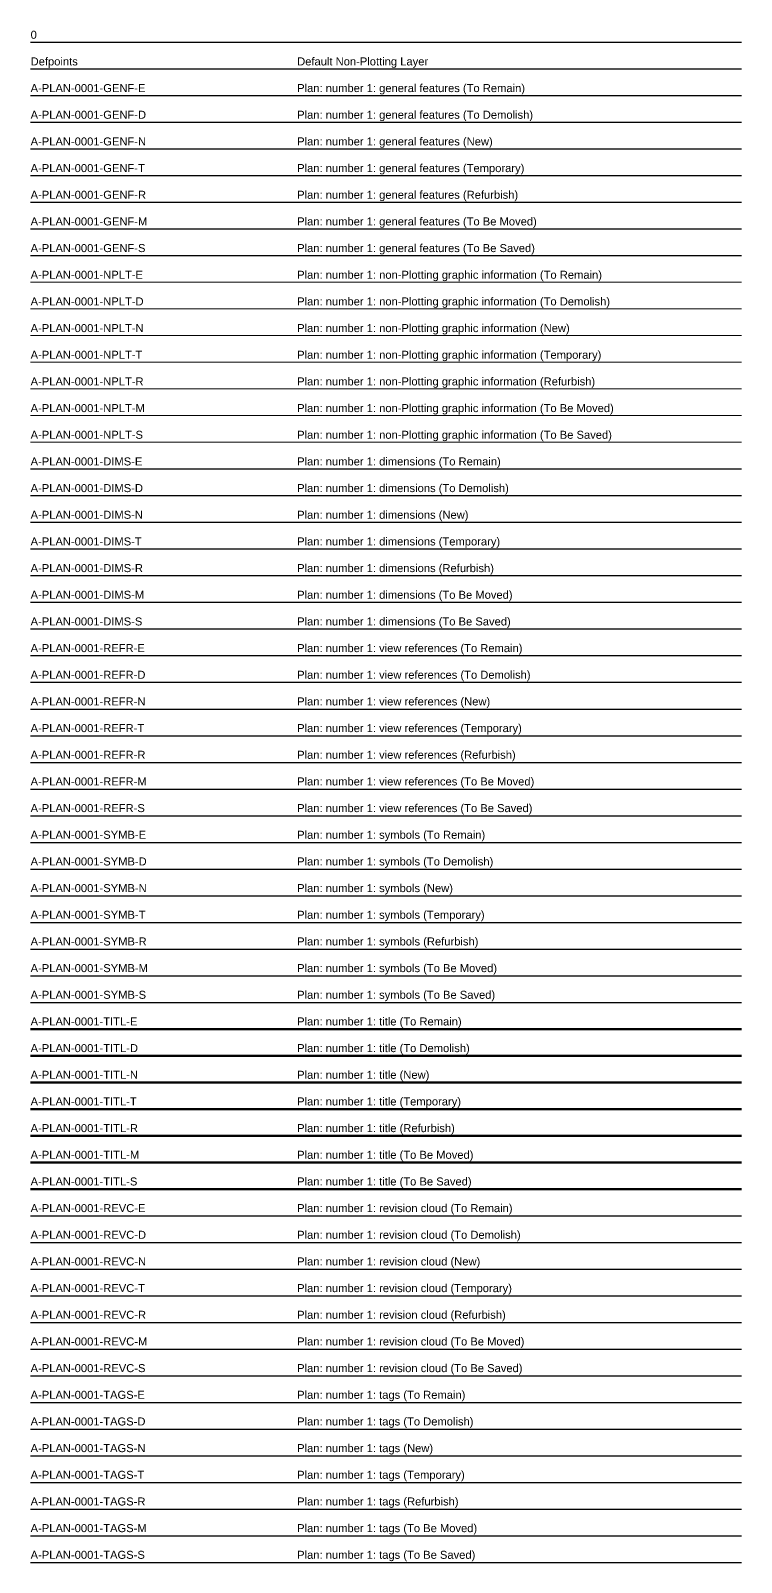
# Model space of a CAD drawing. Header units: millimetres. Extents: x 0 to 200, y -3472 to 3.
# Drawn here: x 0 to 200, y -427.5 to 3.3 of the extents above; entities that cross this region are included whole.
import ezdxf

# ---------------------------------------------------------------- set-up
doc = ezdxf.new("R2010")
doc.units = ezdxf.units.MM
doc.layers.get('Defpoints').update_dxf_attribs({"color": 140})
for name, color, linetype, lineweight in [('A-PLAN-0001-DIMS-D', 11, 'Continuous', 25), ('A-PLAN-0001-DIMS-E', 201, 'Continuous', 25), ('A-PLAN-0001-DIMS-M', 51, 'Continuous', 25), ('A-PLAN-0001-DIMS-N', 171, 'Continuous', 25), ('A-PLAN-0001-DIMS-R', 131, 'Continuous', 25), ('A-PLAN-0001-DIMS-S', 101, 'Continuous', 25), ('A-PLAN-0001-DIMS-T', 31, 'Continuous', 25), ('A-PLAN-0001-GENF-D', 12, 'Continuous', 25), ('A-PLAN-0001-GENF-E', 202, 'Continuous', 25), ('A-PLAN-0001-GENF-M', 52, 'Continuous', 25), ('A-PLAN-0001-GENF-N', 172, 'Continuous', 25), ('A-PLAN-0001-GENF-R', 132, 'Continuous', 25), ('A-PLAN-0001-GENF-S', 102, 'Continuous', 25), ('A-PLAN-0001-GENF-T', 32, 'Continuous', 25), ('A-PLAN-0001-REFR-D', 11, 'Continuous', 25), ('A-PLAN-0001-REFR-E', 201, 'Continuous', 25), ('A-PLAN-0001-REFR-M', 51, 'Continuous', 25), ('A-PLAN-0001-REFR-N', 171, 'Continuous', 25), ('A-PLAN-0001-REFR-R', 131, 'Continuous', 25), ('A-PLAN-0001-REFR-S', 101, 'Continuous', 25), ('A-PLAN-0001-REFR-T', 31, 'Continuous', 25), ('A-PLAN-0001-REVC-D', 71, 'Continuous', 25), ('A-PLAN-0001-REVC-E', 71, 'Continuous', 25), ('A-PLAN-0001-REVC-M', 71, 'Continuous', 25), ('A-PLAN-0001-REVC-N', 71, 'Continuous', 25), ('A-PLAN-0001-REVC-R', 71, 'Continuous', 25), ('A-PLAN-0001-REVC-S', 71, 'Continuous', 25), ('A-PLAN-0001-REVC-T', 71, 'Continuous', 25), ('A-PLAN-0001-SYMB-D', 11, 'Continuous', 25), ('A-PLAN-0001-SYMB-E', 201, 'Continuous', 25), ('A-PLAN-0001-SYMB-M', 51, 'Continuous', 25), ('A-PLAN-0001-SYMB-N', 171, 'Continuous', 25), ('A-PLAN-0001-SYMB-R', 131, 'Continuous', 25), ('A-PLAN-0001-SYMB-S', 101, 'Continuous', 25), ('A-PLAN-0001-SYMB-T', 31, 'Continuous', 25), ('A-PLAN-0001-TAGS-D', 11, 'Continuous', 25), ('A-PLAN-0001-TAGS-E', 201, 'Continuous', 25), ('A-PLAN-0001-TAGS-M', 51, 'Continuous', 25), ('A-PLAN-0001-TAGS-N', 171, 'Continuous', 25), ('A-PLAN-0001-TAGS-R', 131, 'Continuous', 25), ('A-PLAN-0001-TAGS-S', 101, 'Continuous', 25), ('A-PLAN-0001-TAGS-T', 31, 'Continuous', 25), ('A-PLAN-0001-TITL-D', 13, 'Continuous', 50), ('A-PLAN-0001-TITL-E', 203, 'Continuous', 50), ('A-PLAN-0001-TITL-M', 53, 'Continuous', 50), ('A-PLAN-0001-TITL-N', 173, 'Continuous', 50), ('A-PLAN-0001-TITL-R', 133, 'Continuous', 50), ('A-PLAN-0001-TITL-S', 103, 'Continuous', 50), ('A-PLAN-0001-TITL-T', 33, 'Continuous', 50)]:
    doc.layers.add(name, color=color, linetype=linetype, lineweight=lineweight)
for name, color, linetype, lineweight, plot in [('A-PLAN-0001-NPLT-D', 140, 'Continuous', 13, False), ('A-PLAN-0001-NPLT-E', 140, 'Continuous', 13, False), ('A-PLAN-0001-NPLT-M', 140, 'Continuous', 13, False), ('A-PLAN-0001-NPLT-N', 140, 'Continuous', 13, False), ('A-PLAN-0001-NPLT-R', 140, 'Continuous', 13, False), ('A-PLAN-0001-NPLT-S', 140, 'Continuous', 13, False), ('A-PLAN-0001-NPLT-T', 140, 'Continuous', 13, False)]:
    doc.layers.add(name, color=color, linetype=linetype, lineweight=lineweight, plot=plot)
doc.styles.get("Standard").update_dxf_attribs({"font": 'arial.ttf'})

# ---------------------------------------------------------------- blocks, each defined once
blk = doc.blocks.new('Plan-stack')
blk.add_line((0, 0), (200, 0))
at = {"layer": 'A-PLAN-0001-DIMS-D'}
blk.add_line((0, -127.5), (200, -127.5), dxfattribs=at)
at = {"layer": 'A-PLAN-0001-DIMS-E'}
blk.add_line((0, -120), (200, -120), dxfattribs=at)
at = {"layer": 'A-PLAN-0001-DIMS-M'}
blk.add_line((0, -157.5), (200, -157.5), dxfattribs=at)
at = {"layer": 'A-PLAN-0001-DIMS-N'}
blk.add_line((0, -135), (200, -135), dxfattribs=at)
at = {"layer": 'A-PLAN-0001-DIMS-R'}
blk.add_line((0, -150), (200, -150), dxfattribs=at)
at = {"layer": 'A-PLAN-0001-DIMS-S'}
blk.add_line((0, -165), (200, -165), dxfattribs=at)
at = {"layer": 'A-PLAN-0001-DIMS-T'}
blk.add_line((0, -142.5), (200, -142.5), dxfattribs=at)
at = {"layer": 'A-PLAN-0001-GENF-D'}
blk.add_line((0, -22.5), (200, -22.5), dxfattribs=at)
at = {"layer": 'A-PLAN-0001-GENF-E'}
blk.add_line((0, -15), (200, -15), dxfattribs=at)
at = {"layer": 'A-PLAN-0001-GENF-M'}
blk.add_line((0, -52.5), (200, -52.5), dxfattribs=at)
at = {"layer": 'A-PLAN-0001-GENF-N'}
blk.add_line((0, -30), (200, -30), dxfattribs=at)
at = {"layer": 'A-PLAN-0001-GENF-R'}
blk.add_line((0, -45), (200, -45), dxfattribs=at)
at = {"layer": 'A-PLAN-0001-GENF-S'}
blk.add_line((0, -60), (200, -60), dxfattribs=at)
at = {"layer": 'A-PLAN-0001-GENF-T'}
blk.add_line((0, -37.5), (200, -37.5), dxfattribs=at)
at = {"layer": 'A-PLAN-0001-NPLT-D'}
blk.add_line((0, -75), (200, -75), dxfattribs=at)
at = {"layer": 'A-PLAN-0001-NPLT-E'}
blk.add_line((0, -67.5), (200, -67.5), dxfattribs=at)
at = {"layer": 'A-PLAN-0001-NPLT-M'}
blk.add_line((0, -105), (200, -105), dxfattribs=at)
at = {"layer": 'A-PLAN-0001-NPLT-N'}
blk.add_line((0, -82.5), (200, -82.5), dxfattribs=at)
at = {"layer": 'A-PLAN-0001-NPLT-R'}
blk.add_line((0, -97.5), (200, -97.5), dxfattribs=at)
at = {"layer": 'A-PLAN-0001-NPLT-S'}
blk.add_line((0, -112.5), (200, -112.5), dxfattribs=at)
at = {"layer": 'A-PLAN-0001-NPLT-T'}
blk.add_line((0, -90), (200, -90), dxfattribs=at)
at = {"layer": 'A-PLAN-0001-REFR-D'}
blk.add_line((0, -180), (200, -180), dxfattribs=at)
at = {"layer": 'A-PLAN-0001-REFR-E'}
blk.add_line((0, -172.5), (200, -172.5), dxfattribs=at)
at = {"layer": 'A-PLAN-0001-REFR-M'}
blk.add_line((0, -210), (200, -210), dxfattribs=at)
at = {"layer": 'A-PLAN-0001-REFR-N'}
blk.add_line((0, -187.5), (200, -187.5), dxfattribs=at)
at = {"layer": 'A-PLAN-0001-REFR-R'}
blk.add_line((0, -202.5), (200, -202.5), dxfattribs=at)
at = {"layer": 'A-PLAN-0001-REFR-S'}
blk.add_line((0, -217.5), (200, -217.5), dxfattribs=at)
at = {"layer": 'A-PLAN-0001-REFR-T'}
blk.add_line((0, -195), (200, -195), dxfattribs=at)
at = {"layer": 'A-PLAN-0001-REVC-D'}
blk.add_line((0, -337.5), (200, -337.5), dxfattribs=at)
at = {"layer": 'A-PLAN-0001-REVC-E'}
blk.add_line((0, -330), (200, -330), dxfattribs=at)
at = {"layer": 'A-PLAN-0001-REVC-M'}
blk.add_line((0, -367.5), (200, -367.5), dxfattribs=at)
at = {"layer": 'A-PLAN-0001-REVC-N'}
blk.add_line((0, -345), (200, -345), dxfattribs=at)
at = {"layer": 'A-PLAN-0001-REVC-R'}
blk.add_line((0, -360), (200, -360), dxfattribs=at)
at = {"layer": 'A-PLAN-0001-REVC-S'}
blk.add_line((0, -375), (200, -375), dxfattribs=at)
at = {"layer": 'A-PLAN-0001-REVC-T'}
blk.add_line((0, -352.5), (200, -352.5), dxfattribs=at)
at = {"layer": 'A-PLAN-0001-SYMB-D'}
blk.add_line((0, -232.5), (200, -232.5), dxfattribs=at)
at = {"layer": 'A-PLAN-0001-SYMB-E'}
blk.add_line((0, -225), (200, -225), dxfattribs=at)
at = {"layer": 'A-PLAN-0001-SYMB-M'}
blk.add_line((0, -262.5), (200, -262.5), dxfattribs=at)
at = {"layer": 'A-PLAN-0001-SYMB-N'}
blk.add_line((0, -240), (200, -240), dxfattribs=at)
at = {"layer": 'A-PLAN-0001-SYMB-R'}
blk.add_line((0, -255), (200, -255), dxfattribs=at)
at = {"layer": 'A-PLAN-0001-SYMB-S'}
blk.add_line((0, -270), (200, -270), dxfattribs=at)
at = {"layer": 'A-PLAN-0001-SYMB-T'}
blk.add_line((0, -247.5), (200, -247.5), dxfattribs=at)
at = {"layer": 'A-PLAN-0001-TAGS-D'}
blk.add_line((0, -390), (200, -390), dxfattribs=at)
at = {"layer": 'A-PLAN-0001-TAGS-E'}
blk.add_line((0, -382.5), (200, -382.5), dxfattribs=at)
at = {"layer": 'A-PLAN-0001-TAGS-M'}
blk.add_line((0, -420), (200, -420), dxfattribs=at)
at = {"layer": 'A-PLAN-0001-TAGS-N'}
blk.add_line((0, -397.5), (200, -397.5), dxfattribs=at)
at = {"layer": 'A-PLAN-0001-TAGS-R'}
blk.add_line((0, -412.5), (200, -412.5), dxfattribs=at)
at = {"layer": 'A-PLAN-0001-TAGS-S'}
blk.add_line((0, -427.5), (200, -427.5), dxfattribs=at)
at = {"layer": 'A-PLAN-0001-TAGS-T'}
blk.add_line((0, -405), (200, -405), dxfattribs=at)
at = {"layer": 'A-PLAN-0001-TITL-D'}
blk.add_line((0, -285), (200, -285), dxfattribs=at)
at = {"layer": 'A-PLAN-0001-TITL-E'}
blk.add_line((0, -277.5), (200, -277.5), dxfattribs=at)
at = {"layer": 'A-PLAN-0001-TITL-M'}
blk.add_line((0, -315), (200, -315), dxfattribs=at)
at = {"layer": 'A-PLAN-0001-TITL-N'}
blk.add_line((0, -292.5), (200, -292.5), dxfattribs=at)
at = {"layer": 'A-PLAN-0001-TITL-R'}
blk.add_line((0, -307.5), (200, -307.5), dxfattribs=at)
at = {"layer": 'A-PLAN-0001-TITL-S'}
blk.add_line((0, -322.5), (200, -322.5), dxfattribs=at)
at = {"layer": 'A-PLAN-0001-TITL-T'}
blk.add_line((0, -300), (200, -300), dxfattribs=at)
at = {"layer": 'Defpoints'}
blk.add_line((0, -7.5), (200, -7.5), dxfattribs=at)
blk.add_text('0', height=2.25).set_placement((0, 1))
at = {"layer": 'A-PLAN-0001-DIMS-D'}
for s, p in [('A-PLAN-0001-DIMS-D', (0, -126.5)), ('Plan: number 1: dimensions (To Demolish)', (75, -126.5))]:
    blk.add_text(s, height=2.25, dxfattribs=at).set_placement(p)
at = {"layer": 'A-PLAN-0001-DIMS-E'}
for s, p in [('A-PLAN-0001-DIMS-E', (0, -119)), ('Plan: number 1: dimensions (To Remain)', (75, -119))]:
    blk.add_text(s, height=2.25, dxfattribs=at).set_placement(p)
at = {"layer": 'A-PLAN-0001-DIMS-M'}
for s, p in [('A-PLAN-0001-DIMS-M', (0, -156.5)), ('Plan: number 1: dimensions (To Be Moved)', (75, -156.5))]:
    blk.add_text(s, height=2.25, dxfattribs=at).set_placement(p)
at = {"layer": 'A-PLAN-0001-DIMS-N'}
for s, p in [('A-PLAN-0001-DIMS-N', (0, -134)), ('Plan: number 1: dimensions (New)', (75, -134))]:
    blk.add_text(s, height=2.25, dxfattribs=at).set_placement(p)
at = {"layer": 'A-PLAN-0001-DIMS-R'}
for s, p in [('A-PLAN-0001-DIMS-R', (0, -149)), ('Plan: number 1: dimensions (Refurbish)', (75, -149))]:
    blk.add_text(s, height=2.25, dxfattribs=at).set_placement(p)
at = {"layer": 'A-PLAN-0001-DIMS-S'}
for s, p in [('A-PLAN-0001-DIMS-S', (0, -164)), ('Plan: number 1: dimensions (To Be Saved)', (75, -164))]:
    blk.add_text(s, height=2.25, dxfattribs=at).set_placement(p)
at = {"layer": 'A-PLAN-0001-DIMS-T'}
for s, p in [('A-PLAN-0001-DIMS-T', (0, -141.5)), ('Plan: number 1: dimensions (Temporary)', (75, -141.5))]:
    blk.add_text(s, height=2.25, dxfattribs=at).set_placement(p)
at = {"layer": 'A-PLAN-0001-GENF-D'}
for s, p in [('A-PLAN-0001-GENF-D', (0, -21.5)), ('Plan: number 1: general features (To Demolish)', (75, -21.5))]:
    blk.add_text(s, height=2.25, dxfattribs=at).set_placement(p)
at = {"layer": 'A-PLAN-0001-GENF-E'}
for s, p in [('A-PLAN-0001-GENF-E', (0, -14)), ('Plan: number 1: general features (To Remain)', (75, -14))]:
    blk.add_text(s, height=2.25, dxfattribs=at).set_placement(p)
at = {"layer": 'A-PLAN-0001-GENF-M'}
for s, p in [('A-PLAN-0001-GENF-M', (0, -51.5)), ('Plan: number 1: general features (To Be Moved)', (75, -51.5))]:
    blk.add_text(s, height=2.25, dxfattribs=at).set_placement(p)
at = {"layer": 'A-PLAN-0001-GENF-N'}
for s, p in [('A-PLAN-0001-GENF-N', (0, -29)), ('Plan: number 1: general features (New)', (75, -29))]:
    blk.add_text(s, height=2.25, dxfattribs=at).set_placement(p)
at = {"layer": 'A-PLAN-0001-GENF-R'}
for s, p in [('A-PLAN-0001-GENF-R', (0, -44)), ('Plan: number 1: general features (Refurbish)', (75, -44))]:
    blk.add_text(s, height=2.25, dxfattribs=at).set_placement(p)
at = {"layer": 'A-PLAN-0001-GENF-S'}
for s, p in [('A-PLAN-0001-GENF-S', (0, -59)), ('Plan: number 1: general features (To Be Saved)', (75, -59))]:
    blk.add_text(s, height=2.25, dxfattribs=at).set_placement(p)
at = {"layer": 'A-PLAN-0001-GENF-T'}
for s, p in [('A-PLAN-0001-GENF-T', (0, -36.5)), ('Plan: number 1: general features (Temporary)', (75, -36.5))]:
    blk.add_text(s, height=2.25, dxfattribs=at).set_placement(p)
at = {"layer": 'A-PLAN-0001-NPLT-D'}
for s, p in [('A-PLAN-0001-NPLT-D', (0, -74)), ('Plan: number 1: non-Plotting graphic information (To Demolish)', (75, -74))]:
    blk.add_text(s, height=2.25, dxfattribs=at).set_placement(p)
at = {"layer": 'A-PLAN-0001-NPLT-E'}
for s, p in [('A-PLAN-0001-NPLT-E', (0, -66.5)), ('Plan: number 1: non-Plotting graphic information (To Remain)', (75, -66.5))]:
    blk.add_text(s, height=2.25, dxfattribs=at).set_placement(p)
at = {"layer": 'A-PLAN-0001-NPLT-M'}
for s, p in [('A-PLAN-0001-NPLT-M', (0, -104)), ('Plan: number 1: non-Plotting graphic information (To Be Moved)', (75, -104))]:
    blk.add_text(s, height=2.25, dxfattribs=at).set_placement(p)
at = {"layer": 'A-PLAN-0001-NPLT-N'}
for s, p in [('A-PLAN-0001-NPLT-N', (0, -81.5)), ('Plan: number 1: non-Plotting graphic information (New)', (75, -81.5))]:
    blk.add_text(s, height=2.25, dxfattribs=at).set_placement(p)
at = {"layer": 'A-PLAN-0001-NPLT-R'}
for s, p in [('A-PLAN-0001-NPLT-R', (0, -96.5)), ('Plan: number 1: non-Plotting graphic information (Refurbish)', (75, -96.5))]:
    blk.add_text(s, height=2.25, dxfattribs=at).set_placement(p)
at = {"layer": 'A-PLAN-0001-NPLT-S'}
for s, p in [('A-PLAN-0001-NPLT-S', (0, -111.5)), ('Plan: number 1: non-Plotting graphic information (To Be Saved)', (75, -111.5))]:
    blk.add_text(s, height=2.25, dxfattribs=at).set_placement(p)
at = {"layer": 'A-PLAN-0001-NPLT-T'}
for s, p in [('A-PLAN-0001-NPLT-T', (0, -89)), ('Plan: number 1: non-Plotting graphic information (Temporary)', (75, -89))]:
    blk.add_text(s, height=2.25, dxfattribs=at).set_placement(p)
at = {"layer": 'A-PLAN-0001-REFR-D'}
for s, p in [('A-PLAN-0001-REFR-D', (0, -179)), ('Plan: number 1: view references (To Demolish)', (75, -179))]:
    blk.add_text(s, height=2.25, dxfattribs=at).set_placement(p)
at = {"layer": 'A-PLAN-0001-REFR-E'}
for s, p in [('A-PLAN-0001-REFR-E', (0, -171.5)), ('Plan: number 1: view references (To Remain)', (75, -171.5))]:
    blk.add_text(s, height=2.25, dxfattribs=at).set_placement(p)
at = {"layer": 'A-PLAN-0001-REFR-M'}
for s, p in [('A-PLAN-0001-REFR-M', (0, -209)), ('Plan: number 1: view references (To Be Moved)', (75, -209))]:
    blk.add_text(s, height=2.25, dxfattribs=at).set_placement(p)
at = {"layer": 'A-PLAN-0001-REFR-N'}
for s, p in [('A-PLAN-0001-REFR-N', (0, -186.5)), ('Plan: number 1: view references (New)', (75, -186.5))]:
    blk.add_text(s, height=2.25, dxfattribs=at).set_placement(p)
at = {"layer": 'A-PLAN-0001-REFR-R'}
for s, p in [('A-PLAN-0001-REFR-R', (0, -201.5)), ('Plan: number 1: view references (Refurbish)', (75, -201.5))]:
    blk.add_text(s, height=2.25, dxfattribs=at).set_placement(p)
at = {"layer": 'A-PLAN-0001-REFR-S'}
for s, p in [('A-PLAN-0001-REFR-S', (0, -216.5)), ('Plan: number 1: view references (To Be Saved)', (75, -216.5))]:
    blk.add_text(s, height=2.25, dxfattribs=at).set_placement(p)
at = {"layer": 'A-PLAN-0001-REFR-T'}
for s, p in [('A-PLAN-0001-REFR-T', (0, -194)), ('Plan: number 1: view references (Temporary)', (75, -194))]:
    blk.add_text(s, height=2.25, dxfattribs=at).set_placement(p)
at = {"layer": 'A-PLAN-0001-REVC-D'}
for s, p in [('A-PLAN-0001-REVC-D', (0, -336.5)), ('Plan: number 1: revision cloud (To Demolish)', (75, -336.5))]:
    blk.add_text(s, height=2.25, dxfattribs=at).set_placement(p)
at = {"layer": 'A-PLAN-0001-REVC-E'}
for s, p in [('A-PLAN-0001-REVC-E', (0, -329)), ('Plan: number 1: revision cloud (To Remain)', (75, -329))]:
    blk.add_text(s, height=2.25, dxfattribs=at).set_placement(p)
at = {"layer": 'A-PLAN-0001-REVC-M'}
for s, p in [('A-PLAN-0001-REVC-M', (0, -366.5)), ('Plan: number 1: revision cloud (To Be Moved)', (75, -366.5))]:
    blk.add_text(s, height=2.25, dxfattribs=at).set_placement(p)
at = {"layer": 'A-PLAN-0001-REVC-N'}
for s, p in [('A-PLAN-0001-REVC-N', (0, -344)), ('Plan: number 1: revision cloud (New)', (75, -344))]:
    blk.add_text(s, height=2.25, dxfattribs=at).set_placement(p)
at = {"layer": 'A-PLAN-0001-REVC-R'}
for s, p in [('A-PLAN-0001-REVC-R', (0, -359)), ('Plan: number 1: revision cloud (Refurbish)', (75, -359))]:
    blk.add_text(s, height=2.25, dxfattribs=at).set_placement(p)
at = {"layer": 'A-PLAN-0001-REVC-S'}
for s, p in [('A-PLAN-0001-REVC-S', (0, -374)), ('Plan: number 1: revision cloud (To Be Saved)', (75, -374))]:
    blk.add_text(s, height=2.25, dxfattribs=at).set_placement(p)
at = {"layer": 'A-PLAN-0001-REVC-T'}
for s, p in [('A-PLAN-0001-REVC-T', (0, -351.5)), ('Plan: number 1: revision cloud (Temporary)', (75, -351.5))]:
    blk.add_text(s, height=2.25, dxfattribs=at).set_placement(p)
at = {"layer": 'A-PLAN-0001-SYMB-D'}
for s, p in [('A-PLAN-0001-SYMB-D', (0, -231.5)), ('Plan: number 1: symbols (To Demolish)', (75, -231.5))]:
    blk.add_text(s, height=2.25, dxfattribs=at).set_placement(p)
at = {"layer": 'A-PLAN-0001-SYMB-E'}
for s, p in [('A-PLAN-0001-SYMB-E', (0, -224)), ('Plan: number 1: symbols (To Remain)', (75, -224))]:
    blk.add_text(s, height=2.25, dxfattribs=at).set_placement(p)
at = {"layer": 'A-PLAN-0001-SYMB-M'}
for s, p in [('A-PLAN-0001-SYMB-M', (0, -261.5)), ('Plan: number 1: symbols (To Be Moved)', (75, -261.5))]:
    blk.add_text(s, height=2.25, dxfattribs=at).set_placement(p)
at = {"layer": 'A-PLAN-0001-SYMB-N'}
for s, p in [('A-PLAN-0001-SYMB-N', (0, -239)), ('Plan: number 1: symbols (New)', (75, -239))]:
    blk.add_text(s, height=2.25, dxfattribs=at).set_placement(p)
at = {"layer": 'A-PLAN-0001-SYMB-R'}
for s, p in [('A-PLAN-0001-SYMB-R', (0, -254)), ('Plan: number 1: symbols (Refurbish)', (75, -254))]:
    blk.add_text(s, height=2.25, dxfattribs=at).set_placement(p)
at = {"layer": 'A-PLAN-0001-SYMB-S'}
for s, p in [('A-PLAN-0001-SYMB-S', (0, -269)), ('Plan: number 1: symbols (To Be Saved)', (75, -269))]:
    blk.add_text(s, height=2.25, dxfattribs=at).set_placement(p)
at = {"layer": 'A-PLAN-0001-SYMB-T'}
for s, p in [('A-PLAN-0001-SYMB-T', (0, -246.5)), ('Plan: number 1: symbols (Temporary)', (75, -246.5))]:
    blk.add_text(s, height=2.25, dxfattribs=at).set_placement(p)
at = {"layer": 'A-PLAN-0001-TAGS-D'}
for s, p in [('A-PLAN-0001-TAGS-D', (0, -389)), ('Plan: number 1: tags (To Demolish)', (75, -389))]:
    blk.add_text(s, height=2.25, dxfattribs=at).set_placement(p)
at = {"layer": 'A-PLAN-0001-TAGS-E'}
for s, p in [('A-PLAN-0001-TAGS-E', (0, -381.5)), ('Plan: number 1: tags (To Remain)', (75, -381.5))]:
    blk.add_text(s, height=2.25, dxfattribs=at).set_placement(p)
at = {"layer": 'A-PLAN-0001-TAGS-M'}
for s, p in [('A-PLAN-0001-TAGS-M', (0, -419)), ('Plan: number 1: tags (To Be Moved)', (75, -419))]:
    blk.add_text(s, height=2.25, dxfattribs=at).set_placement(p)
at = {"layer": 'A-PLAN-0001-TAGS-N'}
for s, p in [('A-PLAN-0001-TAGS-N', (0, -396.5)), ('Plan: number 1: tags (New)', (75, -396.5))]:
    blk.add_text(s, height=2.25, dxfattribs=at).set_placement(p)
at = {"layer": 'A-PLAN-0001-TAGS-R'}
for s, p in [('A-PLAN-0001-TAGS-R', (0, -411.5)), ('Plan: number 1: tags (Refurbish)', (75, -411.5))]:
    blk.add_text(s, height=2.25, dxfattribs=at).set_placement(p)
at = {"layer": 'A-PLAN-0001-TAGS-S'}
for s, p in [('A-PLAN-0001-TAGS-S', (0, -426.5)), ('Plan: number 1: tags (To Be Saved)', (75, -426.5))]:
    blk.add_text(s, height=2.25, dxfattribs=at).set_placement(p)
at = {"layer": 'A-PLAN-0001-TAGS-T'}
for s, p in [('A-PLAN-0001-TAGS-T', (0, -404)), ('Plan: number 1: tags (Temporary)', (75, -404))]:
    blk.add_text(s, height=2.25, dxfattribs=at).set_placement(p)
at = {"layer": 'A-PLAN-0001-TITL-D'}
for s, p in [('A-PLAN-0001-TITL-D', (0, -284)), ('Plan: number 1: title (To Demolish)', (75, -284))]:
    blk.add_text(s, height=2.25, dxfattribs=at).set_placement(p)
at = {"layer": 'A-PLAN-0001-TITL-E'}
for s, p in [('A-PLAN-0001-TITL-E', (0, -276.5)), ('Plan: number 1: title (To Remain)', (75, -276.5))]:
    blk.add_text(s, height=2.25, dxfattribs=at).set_placement(p)
at = {"layer": 'A-PLAN-0001-TITL-M'}
for s, p in [('A-PLAN-0001-TITL-M', (0, -314)), ('Plan: number 1: title (To Be Moved)', (75, -314))]:
    blk.add_text(s, height=2.25, dxfattribs=at).set_placement(p)
at = {"layer": 'A-PLAN-0001-TITL-N'}
for s, p in [('A-PLAN-0001-TITL-N', (0, -291.5)), ('Plan: number 1: title (New)', (75, -291.5))]:
    blk.add_text(s, height=2.25, dxfattribs=at).set_placement(p)
at = {"layer": 'A-PLAN-0001-TITL-R'}
for s, p in [('A-PLAN-0001-TITL-R', (0, -306.5)), ('Plan: number 1: title (Refurbish)', (75, -306.5))]:
    blk.add_text(s, height=2.25, dxfattribs=at).set_placement(p)
at = {"layer": 'A-PLAN-0001-TITL-S'}
for s, p in [('A-PLAN-0001-TITL-S', (0, -321.5)), ('Plan: number 1: title (To Be Saved)', (75, -321.5))]:
    blk.add_text(s, height=2.25, dxfattribs=at).set_placement(p)
at = {"layer": 'A-PLAN-0001-TITL-T'}
for s, p in [('A-PLAN-0001-TITL-T', (0, -299)), ('Plan: number 1: title (Temporary)', (75, -299))]:
    blk.add_text(s, height=2.25, dxfattribs=at).set_placement(p)
at = {"layer": 'Defpoints'}
for s, p in [('Defpoints', (0, -6.5)), ('Default Non-Plotting Layer', (75, -6.5))]:
    blk.add_text(s, height=2.25, dxfattribs=at).set_placement(p)

msp = doc.modelspace()

# ---------------------------------------------------------------- block references
msp.add_blockref('Plan-stack', (0, 0))

doc.saveas('drawing.dxf')
